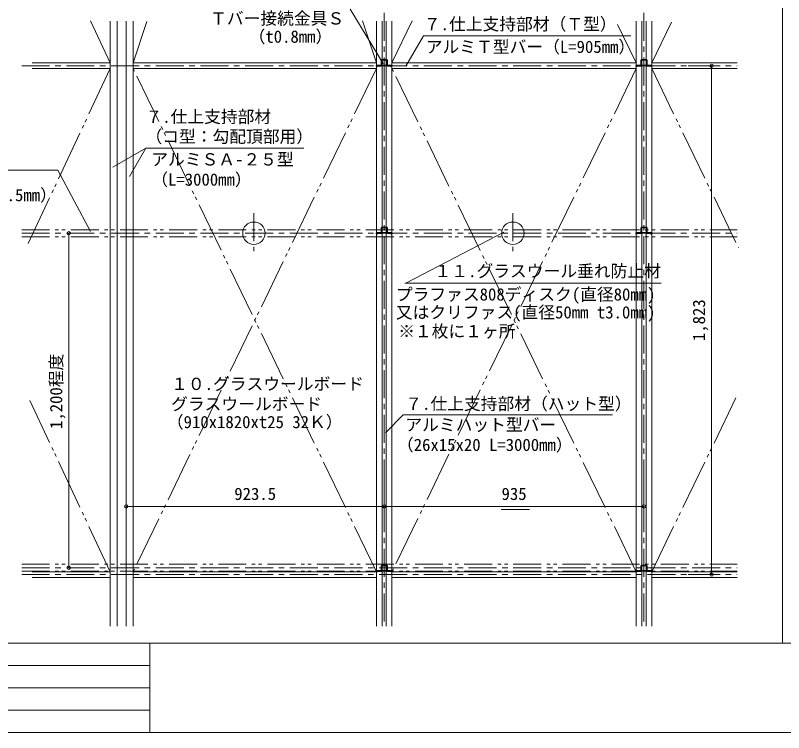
# Model space of a CAD drawing. Units: millimetres on the paper, enlarged 5 times, with parts at other scales. Extents: x -1379 to 1379, y -984 to 973.
# Drawn here: x -687 to 1, y -972 to -330 of the extents above; entities that cross this region are included whole.
import ezdxf
from ezdxf.enums import TextEntityAlignment as Align

# ---------------------------------------------------------------- set-up
doc = ezdxf.new("R2010")
doc.units = ezdxf.units.MM
doc.header["$LTSCALE"] = 5
doc.header["$PDMODE"] = 32
doc.header["$PDSIZE"] = 3
for name, pattern in [('CHAIN1', [8, 5, -1, 1, -1]), ('DOUBLE_CHAIN1', [8.8, 5, -1, 0.6, -0.6, 0.6, -1]), ('DOUBLE_CHAIN2', [12.8, 9, -1, 0.6, -0.6, 0.6, -1])]:
    doc.linetypes.add(name, pattern=pattern)
for name, color, linetype, lineweight in [('0-3_太線２', 3, 'Continuous', 18), ('2-0_中心線', 3, 'Continuous', 18), ('2-1_中線', 7, 'Continuous', 18), ('2-2_太線１', 3, 'Continuous', 18), ('2-4_細線', 7, 'Continuous', 18), ('2-5_寸法', 4, 'Continuous', 9), ('2-6_文字', 7, 'Continuous', 18), ('5-2_太線１', 3, 'Continuous', 18)]:
    doc.layers.add(name, color=color, linetype=linetype, lineweight=lineweight)
doc.styles.add('ＭＳ ゴシック', font='')
doc.styles.get('ＭＳ ゴシック').set_extended_font_data('MS Gothic')

msp = doc.modelspace()

# ---------------------------------------------------------------- linework, layer by layer
at = {"layer": '0-3_太線２'}
for p, q in [((-1378.845, -891.85), (1378.845, -891.85)), ((-566.345, -891.85), (-566.345, -971.85))]:
    msp.add_line(p, q, dxfattribs=at)
at = {"layer": '0-3_太線２', "color": 4, "lineweight": 9}
for p, q in [((-953.845, -911.85), (-566.345, -911.85)), ((-953.845, -931.85), (-566.345, -931.85)), ((-953.845, -951.85), (-566.345, -951.85))]:
    msp.add_line(p, q, dxfattribs=at)
at = {"layer": '0-3_太線２'}
msp.add_lwpolyline([(-1378.845, 972.675), (-1378.845, -971.85), (1378.845, -971.85)], dxfattribs=at)
at = {"layer": '2-0_中心線', "color": 4, "linetype": 'CHAIN1', "lineweight": 9}
for p, q in [((-356.544, -327.308), (-356.544, -876.408)), ((-124.044, -327.308), (-124.044, -876.408)), ((-680.988, -374.627), (-40.538, -374.627)), ((-473.169, -506.806), (-473.169, -540.848)), ((-241.419, -506.806), (-241.419, -540.848)), ((-680.988, -524.627), (-40.538, -524.627)), ((-680.988, -824.127), (-40.538, -824.127)), ((-680.988, -830.377), (-40.538, -830.377))]:
    msp.add_line(p, q, dxfattribs=at)
at = {"layer": '2-1_中線', "color": 6, "lineweight": 35}
for p, q in [((-359.119, -374.427), (-359.119, -369.427)), ((-359.119, -369.427), (-353.969, -369.427)), ((-358.919, -374.427), (-358.919, -369.427)), ((-354.169, -374.427), (-354.169, -369.427)), ((-353.969, -374.427), (-353.969, -369.427)), ((-126.619, -374.427), (-126.619, -369.427)), ((-126.619, -369.427), (-121.469, -369.427)), ((-126.419, -374.427), (-126.419, -369.427)), ((-121.669, -374.427), (-121.669, -369.427)), ((-121.469, -374.427), (-121.469, -369.427)), ((-363.419, -374.427), (-349.669, -374.427)), ((-363.419, -374.427), (-363.419, -375.052)), ((-363.419, -374.627), (-362.544, -374.627)), ((-363.419, -374.852), (-362.544, -374.852)), ((-363.419, -375.052), (-362.544, -375.052)), ((-362.544, -374.427), (-362.544, -375.052)), ((-359.119, -374.627), (-362.544, -374.627)), ((-361.482, -374.627), (-361.482, -374.427)), ((-360.357, -374.627), (-360.357, -374.427)), ((-359.119, -371.302), (-358.669, -371.302)), ((-359.119, -372.552), (-358.669, -372.552)), ((-358.669, -372.552), (-358.669, -371.302)), ((-354.419, -372.552), (-354.419, -371.302)), ((-353.969, -371.302), (-354.419, -371.302)), ((-353.969, -372.552), (-354.419, -372.552)), ((-353.969, -374.627), (-350.544, -374.627)), ((-352.732, -374.627), (-352.732, -374.427)), ((-351.607, -374.627), (-351.607, -374.427)), ((-350.544, -374.427), (-350.544, -375.052)), ((-349.669, -374.627), (-350.544, -374.627)), ((-349.669, -374.627), (-350.544, -374.627)), ((-349.669, -374.852), (-350.544, -374.852)), ((-349.669, -375.052), (-350.544, -375.052)), ((-349.669, -374.427), (-349.669, -375.052)), ((-130.919, -374.427), (-117.169, -374.427)), ((-130.919, -374.427), (-130.919, -375.052)), ((-130.919, -374.627), (-130.044, -374.627)), ((-130.919, -374.852), (-130.044, -374.852)), ((-130.919, -375.052), (-130.044, -375.052)), ((-130.044, -374.427), (-130.044, -375.052)), ((-126.619, -374.627), (-130.044, -374.627)), ((-128.982, -374.627), (-128.982, -374.427)), ((-127.857, -374.627), (-127.857, -374.427)), ((-126.619, -371.302), (-126.169, -371.302)), ((-126.619, -372.552), (-126.169, -372.552)), ((-126.169, -372.552), (-126.169, -371.302)), ((-121.919, -372.552), (-121.919, -371.302)), ((-121.469, -371.302), (-121.919, -371.302)), ((-121.469, -372.552), (-121.919, -372.552)), ((-121.469, -374.627), (-118.044, -374.627)), ((-120.232, -374.627), (-120.232, -374.427)), ((-119.107, -374.627), (-119.107, -374.427)), ((-118.044, -374.427), (-118.044, -375.052)), ((-117.169, -374.627), (-118.044, -374.627)), ((-117.169, -374.627), (-118.044, -374.627)), ((-117.169, -374.852), (-118.044, -374.852)), ((-117.169, -375.052), (-118.044, -375.052)), ((-117.169, -374.427), (-117.169, -375.052)), ((-359.119, -524.427), (-359.119, -519.427)), ((-359.119, -519.427), (-353.969, -519.427)), ((-359.119, -521.302), (-358.669, -521.302)), ((-359.119, -522.552), (-358.669, -522.552)), ((-358.919, -524.427), (-358.919, -519.427)), ((-358.669, -522.552), (-358.669, -521.302)), ((-354.419, -522.552), (-354.419, -521.302)), ((-353.969, -521.302), (-354.419, -521.302)), ((-353.969, -522.552), (-354.419, -522.552)), ((-354.169, -524.427), (-354.169, -519.427)), ((-353.969, -524.427), (-353.969, -519.427)), ((-126.619, -524.427), (-126.619, -519.427)), ((-126.619, -519.427), (-121.469, -519.427)), ((-126.619, -521.302), (-126.169, -521.302)), ((-126.619, -522.552), (-126.169, -522.552)), ((-126.419, -524.427), (-126.419, -519.427)), ((-126.169, -522.552), (-126.169, -521.302)), ((-121.919, -522.552), (-121.919, -521.302)), ((-121.469, -521.302), (-121.919, -521.302)), ((-121.469, -522.552), (-121.919, -522.552)), ((-121.669, -524.427), (-121.669, -519.427)), ((-121.469, -524.427), (-121.469, -519.427)), ((-363.419, -524.427), (-349.669, -524.427)), ((-363.419, -524.427), (-363.419, -525.052)), ((-363.419, -524.627), (-362.544, -524.627)), ((-363.419, -524.852), (-362.544, -524.852)), ((-363.419, -525.052), (-362.544, -525.052)), ((-362.544, -524.427), (-362.544, -525.052)), ((-359.119, -524.627), (-362.544, -524.627)), ((-361.482, -524.627), (-361.482, -524.427)), ((-360.357, -524.627), (-360.357, -524.427)), ((-353.969, -524.627), (-350.544, -524.627)), ((-352.732, -524.627), (-352.732, -524.427)), ((-351.607, -524.627), (-351.607, -524.427)), ((-350.544, -524.427), (-350.544, -525.052)), ((-349.669, -524.627), (-350.544, -524.627)), ((-349.669, -524.627), (-350.544, -524.627)), ((-349.669, -524.852), (-350.544, -524.852)), ((-349.669, -525.052), (-350.544, -525.052)), ((-349.669, -524.427), (-349.669, -525.052)), ((-130.919, -524.427), (-117.169, -524.427)), ((-130.919, -524.427), (-130.919, -525.052)), ((-130.919, -524.627), (-130.044, -524.627)), ((-130.919, -524.852), (-130.044, -524.852)), ((-130.919, -525.052), (-130.044, -525.052)), ((-130.044, -524.427), (-130.044, -525.052)), ((-126.619, -524.627), (-130.044, -524.627)), ((-128.982, -524.627), (-128.982, -524.427)), ((-127.857, -524.627), (-127.857, -524.427)), ((-121.469, -524.627), (-118.044, -524.627)), ((-120.232, -524.627), (-120.232, -524.427)), ((-119.107, -524.627), (-119.107, -524.427)), ((-118.044, -524.427), (-118.044, -525.052)), ((-117.169, -524.627), (-118.044, -524.627)), ((-117.169, -524.627), (-118.044, -524.627)), ((-117.169, -524.852), (-118.044, -524.852)), ((-117.169, -525.052), (-118.044, -525.052)), ((-117.169, -524.427), (-117.169, -525.052)), ((-359.119, -827.052), (-359.119, -822.052)), ((-359.119, -822.052), (-353.969, -822.052)), ((-359.119, -823.927), (-358.669, -823.927)), ((-358.919, -827.052), (-358.919, -822.052)), ((-358.669, -825.177), (-358.669, -823.927)), ((-354.419, -825.177), (-354.419, -823.927)), ((-353.969, -823.927), (-354.419, -823.927)), ((-354.169, -827.052), (-354.169, -822.052)), ((-353.969, -827.052), (-353.969, -822.052)), ((-126.619, -827.052), (-126.619, -822.052)), ((-126.619, -822.052), (-121.469, -822.052)), ((-126.619, -823.927), (-126.169, -823.927)), ((-126.419, -827.052), (-126.419, -822.052)), ((-126.169, -825.177), (-126.169, -823.927)), ((-121.919, -825.177), (-121.919, -823.927)), ((-121.469, -823.927), (-121.919, -823.927)), ((-121.669, -827.052), (-121.669, -822.052)), ((-121.469, -827.052), (-121.469, -822.052)), ((-363.419, -827.052), (-349.669, -827.052)), ((-363.419, -827.052), (-363.419, -827.677)), ((-363.419, -827.252), (-362.544, -827.252)), ((-363.419, -827.477), (-362.544, -827.477)), ((-363.419, -827.677), (-362.544, -827.677)), ((-362.544, -827.052), (-362.544, -827.677)), ((-359.119, -827.252), (-362.544, -827.252)), ((-361.482, -827.252), (-361.482, -827.052)), ((-360.357, -827.252), (-360.357, -827.052)), ((-359.119, -825.177), (-358.669, -825.177)), ((-353.969, -825.177), (-354.419, -825.177)), ((-353.969, -827.252), (-350.544, -827.252)), ((-352.732, -827.252), (-352.732, -827.052)), ((-351.607, -827.252), (-351.607, -827.052)), ((-350.544, -827.052), (-350.544, -827.677)), ((-349.669, -827.252), (-350.544, -827.252)), ((-349.669, -827.252), (-350.544, -827.252)), ((-349.669, -827.477), (-350.544, -827.477)), ((-349.669, -827.677), (-350.544, -827.677)), ((-349.669, -827.052), (-349.669, -827.677)), ((-130.919, -827.052), (-117.169, -827.052)), ((-130.919, -827.052), (-130.919, -827.677)), ((-130.919, -827.252), (-130.044, -827.252)), ((-130.919, -827.477), (-130.044, -827.477)), ((-130.919, -827.677), (-130.044, -827.677)), ((-130.044, -827.052), (-130.044, -827.677)), ((-126.619, -827.252), (-130.044, -827.252)), ((-128.982, -827.252), (-128.982, -827.052)), ((-127.857, -827.252), (-127.857, -827.052)), ((-126.619, -825.177), (-126.169, -825.177)), ((-121.469, -825.177), (-121.919, -825.177)), ((-121.469, -827.252), (-118.044, -827.252)), ((-120.232, -827.252), (-120.232, -827.052)), ((-119.107, -827.252), (-119.107, -827.052)), ((-118.044, -827.052), (-118.044, -827.677)), ((-117.169, -827.252), (-118.044, -827.252)), ((-117.169, -827.252), (-118.044, -827.252)), ((-117.169, -827.477), (-118.044, -827.477)), ((-117.169, -827.677), (-118.044, -827.677)), ((-117.169, -827.052), (-117.169, -827.677))]:
    msp.add_line(p, q, dxfattribs=at)
at = {"layer": '2-2_太線１'}
for p, q in [((-601.738, -334.746), (-601.738, -876.408)), ((-601.665, -334.746), (-601.665, -876.408)), ((-595.603, -334.746), (-595.603, -876.408)), ((-587.419, -334.746), (-587.419, -876.408)), ((-581.169, -334.746), (-581.169, -876.408)), ((-363.419, -334.746), (-363.419, -876.408)), ((-358.419, -334.746), (-358.419, -876.408)), ((-354.669, -334.746), (-354.669, -876.408)), ((-349.669, -334.746), (-349.669, -876.408)), ((-130.919, -334.746), (-130.919, -876.408)), ((-125.919, -334.746), (-125.919, -876.408)), ((-122.169, -334.746), (-122.169, -876.408)), ((-117.169, -334.746), (-117.169, -876.408)), ((-671.583, -372.127), (-601.738, -372.127)), ((-671.583, -377.127), (-601.738, -377.127)), ((-581.169, -372.127), (-363.419, -372.127)), ((-581.169, -377.127), (-363.419, -377.127)), ((-349.669, -372.127), (-130.919, -372.127)), ((-349.669, -377.127), (-130.919, -377.127)), ((-117.169, -372.127), (-40.538, -372.127)), ((-117.169, -377.127), (-40.538, -377.127)), ((-671.583, -827.877), (-601.738, -827.877)), ((-581.169, -827.877), (-363.419, -827.877)), ((-349.669, -827.877), (-130.919, -827.877)), ((-117.169, -827.877), (-40.538, -827.877)), ((-671.583, -832.877), (-601.738, -832.877)), ((-581.169, -832.877), (-363.419, -832.877)), ((-349.669, -832.877), (-130.919, -832.877)), ((-117.169, -832.877), (-40.538, -832.877))]:
    msp.add_line(p, q, dxfattribs=at)
at = {"layer": '2-2_太線１', "linetype": 'DOUBLE_CHAIN1'}
for p, q in [((-680.988, -521.502), (-40.538, -521.502)), ((-680.988, -527.752), (-40.538, -527.752)), ((-680.988, -821.002), (-40.538, -821.002)), ((-680.988, -827.252), (-40.538, -827.252))]:
    msp.add_line(p, q, dxfattribs=at)
at = {"layer": '2-2_太線１'}
for centre in [(-473.169, -524.627), (-241.419, -524.627)]:
    msp.add_circle(centre, 10, dxfattribs=at)
at = {"layer": '2-4_細線', "color": 4, "linetype": 'DOUBLE_CHAIN2', "lineweight": 9}
for p, q in [((-568.878, -334.984), (-581.169, -372.127)), ((-363.419, -372.127), (-375.898, -334.419)), ((-331.447, -334.49), (-349.669, -372.127)), ((-117.169, -372.127), (-99.449, -335.527)), ((-130.919, -372.127), (-147.616, -337.641)), ((-363.419, -377.127), (-581.169, -827.877)), ((-363.419, -827.877), (-581.169, -377.127)), ((-130.919, -827.877), (-349.669, -377.127)), ((-130.919, -377.127), (-349.669, -827.877)), ((-117.169, -377.127), (-39.383, -537.783)), ((-117.169, -827.877), (-40.961, -670.479))]:
    msp.add_line(p, q, dxfattribs=at)
at = {"layer": '2-4_細線', "color": 4, "lineweight": 9}
for q in [(-599.352, -465.529), (-584.518, -473.909), (-428.512, -448.493)]:
    msp.add_line((-569.844, -448.493), q, dxfattribs=at)
at = {"layer": '2-5_寸法', "linetype": 'DOUBLE_CHAIN2'}
for p, q in [((-601.738, -372.127), (-619.441, -334.345)), ((-601.738, -377.127), (-675.832, -535.254)), ((-601.738, -827.877), (-673.646, -674.415))]:
    msp.add_line(p, q, dxfattribs=at)
at = {"layer": '2-5_寸法'}
for p, q in [((-321.474, -347.977), (-337.142, -375.115)), ((-321.474, -347.977), (-135.963, -347.977)), ((-63.559, -374.627), (-84.639, -374.627)), ((-63.559, -374.627), (-63.559, -830.377)), ((-763.737, -468.103), (-648.744, -468.103)), ((-648.744, -468.103), (-619.282, -522.997)), ((-638.887, -524.627), (-638.887, -824.127)), ((-638.887, -524.627), (-624.42, -524.627)), ((-337.28, -569.313), (-108.533, -569.313)), ((-339.467, -687.364), (-355.343, -703.24)), ((-339.467, -687.364), (-152.339, -687.364)), ((-587.419, -769.312), (-587.419, -744.308)), ((-356.544, -769.312), (-356.544, -744.308)), ((-356.544, -769.312), (-356.544, -751.461)), ((-124.044, -769.312), (-124.044, -751.461)), ((-638.887, -824.127), (-624.42, -824.127)), ((-63.559, -830.377), (-84.639, -830.377))]:
    msp.add_line(p, q, dxfattribs=at)
for points in [[(-338.017, -569.313), (-337.28, -569.313), (-249.49, -523.769)], [(-587.419, -769.312), (-356.544, -769.312), (-124.044, -769.312)]]:
    msp.add_lwpolyline(points, dxfattribs=at)
at = {"layer": '2-5_寸法', "color": 3}
for p in [(-63.559, -374.627), (-638.887, -524.627), (-587.419, -769.312), (-356.544, -769.312), (-124.044, -769.312), (-638.887, -824.127), (-63.559, -830.377)]:
    msp.add_point(p, dxfattribs=at)
at = {"layer": '2-6_文字', "color": 4, "lineweight": 9}
msp.add_line((-386.934, -323.979), (-357.453, -372.676), dxfattribs=at)
at = {"layer": '2-6_文字'}
msp.add_line((-251.817, -772.043), (-226.537, -772.043), dxfattribs=at)
at = {"layer": '2-6_文字', "color": 6, "lineweight": 35}
for centre, start, end in [((-359.119, -374.427), 270, 0), ((-353.969, -374.427), 180, 270), ((-126.619, -374.427), 270, 0), ((-121.469, -374.427), 180, 270), ((-359.119, -524.427), 270, 0), ((-353.969, -524.427), 180, 270), ((-126.619, -524.427), 270, 0), ((-121.469, -524.427), 180, 270), ((-359.119, -827.052), 270, 0), ((-353.969, -827.052), 180, 270), ((-126.619, -827.052), 270, 0), ((-121.469, -827.052), 180, 270)]:
    msp.add_arc(centre, 0.2, start, end, dxfattribs=at)
at = {"layer": '5-2_太線１'}
msp.add_line((0, 845.319), (0, -891.85), dxfattribs=at)

# ---------------------------------------------------------------- texts
at = {"layer": '2-5_寸法', "color": 7, "style": 'ＭＳ ゴシック'}
for s, p in [('1,823', (-66.059, -621.252)), ('1,200程度', (-641.387, -699.958))]:
    msp.add_text(s, height=11, rotation=90, dxfattribs=at).set_placement(p, align=Align.BOTTOM_LEFT)
for s, p in [('923.5', (-490.732, -766.812)), ('935', (-251.544, -766.812))]:
    msp.add_text(s, height=11, dxfattribs=at).set_placement(p, align=Align.BOTTOM_LEFT)
at = {"layer": '2-6_文字', "style": 'ＭＳ ゴシック'}
for s, p in [('Ｔバー接続金具Ｓ', (-512.402, -341.068)), ('７.仕上支持部材（Ｔ型）', (-321.067, -346.163)), ('（t0.8mm）', (-477.912, -357.381)), ('アルミＴ型バー（L=905mm）', (-319.363, -366.512)), ('７.仕上支持部材', (-570.218, -429.105)), ('（コ型：勾配頂部用）', (-570.218, -446.853)), ('アルミＳＡ-２５型', (-565.045, -467.298)), ('（L=3000mm）', (-565.045, -485.362)), ('（19x25xt0.5mm）', (-769.329, -499.252)), ('１１.グラスウール垂れ防止材', (-311.466, -567.295)), ('プラファス808ディスク(直径80mm)', (-346.155, -588.206)), ('又はクリファス(直径50mm t3.0mm)', (-346.155, -604.246)), ('※１枚に１ヶ所', (-344.05, -621.202)), ('１０.グラスウールボード', (-547.251, -668.342)), ('グラスウールボード', (-547.251, -686.345)), ('７.仕上支持部材（ハット型）', (-337.659, -686.099)), ('（910x1820xt25 32Ｋ）', (-551.088, -702.49)), ('アルミハット型バー', (-337.645, -704.933)), ('（26x15x20 L=3000mm）', (-345.143, -722.935))]:
    msp.add_text(s, height=11, dxfattribs=at).set_placement(p, align=Align.BOTTOM_LEFT)

doc.saveas('drawing.dxf')
